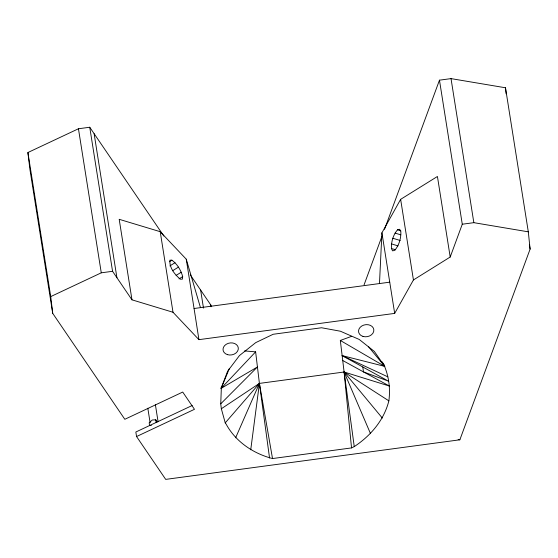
<?xml version="1.0" encoding="UTF-8"?>
<svg xmlns="http://www.w3.org/2000/svg" width="558" height="558" viewBox="0 0 558 558"><rect width="100%" height="100%" fill="white"/><g stroke="black" fill="none" stroke-linecap="round" stroke-linejoin="round"><path stroke-width="0.84" d="M391.409 248.519C391.179 241.858 393.132 234.89 397.54 229.798L399.674 229.261L400.86 231.612C401.097 238.28 399.137 245.241 394.729 250.34L392.595 250.877L391.409 248.519L395.503 249.761M383.207 363.244C388.682 374.927 390.586 388.068 388.863 400.853C384.002 420.216 370.651 435.777 354.246 446.616L351.526 447.914L272.52 458.557C253.471 453.619 235.783 441.824 226.213 424.275L225.237 422.873L221.338 408.749L220.745 403.825L221.393 386.687M379.475 283.666L381.923 232.819L400.637 199.346L437.43 176.481L450.201 257.029L413.436 279.956L394.68 313.401L198.934 339.655L173.015 312.264L131.974 299.827L112.563 271.3L89.74 127.245L78.448 128.765L27.9 152.536L29.909 169.304L52.724 313.366L124.818 419.295L182.731 392.058L194.47 409.307L136.557 436.544L165.698 479.385L459.862 439.795L530.1 249.112L528.307 231.835L505.492 87.773L451.024 78.615L439.467 80.171L384.504 229.38M182.696 276.615L182.368 279.167L180.367 279.188C174.807 274.71 169.22 267.645 169.883 260.188L171.885 260.174C177.332 264.087 180.925 270.225 182.696 276.615L179.02 278.902M250.737 449.79L259.407 383.409L255.627 351.854L244.585 350.926M220.745 403.825L257.433 366.976L221.108 388.389L221.484 386.701M364.081 284.824L381.805 236.718M450.201 257.029L462.275 224.225L439.467 80.171M255.627 351.854L221.108 388.389L227.643 371.182L239.452 355.572L255.724 342.626L273.162 334.27L321.554 327.755L340.422 331.229L359.226 339.452L374.341 351.435L384.727 366.369L342.138 355.599L388.633 381.226L363.453 371.886L342.724 360.503M221.108 388.389L229.352 368.545M235.629 437.8L259.407 383.409L344.105 372.005L389.547 386.101L363.453 371.886L362.826 366.997M225.237 422.873L259.407 383.409L272.52 458.557M221.338 408.749L259.407 383.409L269.549 458.013M169.681 261.549L171.885 260.174M169.883 265.908L175.024 262.706M172.575 270.763L178.455 267.108M176.119 275.401L181.259 272.199M52.724 313.366L50.722 296.591L101.27 272.82L112.563 271.3M192.189 405.506L135.838 432.011L136.557 436.544M354.246 446.616L344.105 372.005L340.324 340.457L351.603 336.341M462.275 224.225L473.84 222.67L528.307 231.835M131.974 299.827L119.196 219.308L160.216 231.689L186.246 259.177L194.065 308.511L389.742 282.174M157.189 421.946L155.724 419.79L152.243 420.021L149.181 422.866L149.593 425.482L151.337 425.37M458.139 439.544L459.862 439.795M397.54 229.798L400.818 230.796M395.029 233.091L400.763 234.827M392.818 238.252L400.191 240.484M391.493 243.902L398.042 245.89M342.138 355.599L387.803 376.831M340.324 340.457L384.727 366.369L382.195 361.898M388.863 400.853L344.105 372.005L351.526 447.914M382.328 418.061L344.105 372.005L370.519 433.664M368.392 346.546L384.727 366.369M89.74 127.245L163.829 236.034M190.327 274.941L210.798 304.996L211.07 306.705M186.246 259.177L200.392 307.395M451.024 78.615L473.84 222.67M400.637 199.346L413.436 279.956M381.923 232.819L394.68 313.401M160.216 231.689L173.015 312.264M155.368 404.578L158.088 421.729M155.724 419.79L156.135 422.406M147.821 408.247L150.13 422.797M94.128 133.732L116.929 277.786M78.448 128.765L101.27 272.82M27.9 152.536L50.722 296.591M529.382 244.571L530.1 249.112M200.636 290.069L203.482 308.1M194.065 308.511L198.934 339.655M210.798 304.996L211.001 306.719M505.492 87.773L506.12 93.821M363 336.418A7.693 6.04 -9 0 0 373.818 329.68A7.693 6.04 -9 0 0 361.751 326.025A7.693 6.04 -9 0 0 363 336.418M227.483 354.651A7.693 6.033 -9 0 0 238.301 347.92A7.693 6.033 -9 0 0 226.241 344.272A7.693 6.033 -9 0 0 227.483 354.651"/></g></svg>
